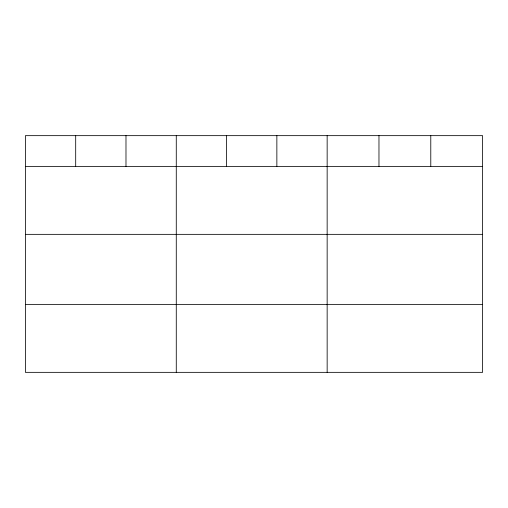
<?xml version="1.0" encoding="UTF-8"?>
<svg xmlns="http://www.w3.org/2000/svg" width="508" height="508" viewBox="0 0 508 508"><rect width="100%" height="100%" fill="white"/><g stroke="black" fill="none" stroke-linecap="round" stroke-linejoin="round"><path stroke-width="0.76" d="M482.6 166.376L482.6 372.345L25.4 372.345L25.4 135.655L482.6 135.655L482.6 166.376L25.4 166.376M25.4 234.347L482.6 234.347M25.4 304.375L482.6 304.375M430.784 135.655L430.784 166.376M378.968 135.655L378.968 166.376M327.152 135.655L327.152 372.345M276.86 135.655L276.86 166.376M226.568 135.655L226.568 166.376M176.276 135.655L176.276 372.345M125.984 135.655L125.984 166.376M75.692 135.655L75.692 166.376"/></g></svg>
